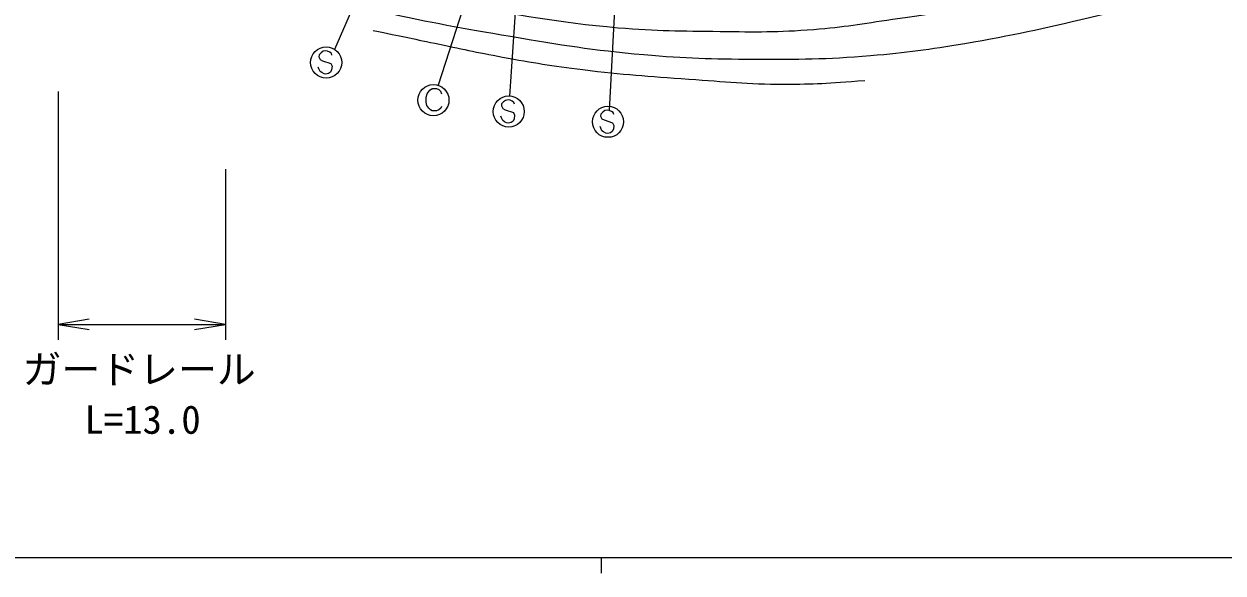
# Model space of a CAD drawing. Units: millimetres, scale not verified. Extents: x 40000 to 680000, y 20000 to 380000.
# Drawn here: x 130855 to 208011, y 204000 to 239338 of the extents above; entities that cross this region are included whole.
import ezdxf
from ezdxf.enums import TextEntityAlignment as Align

# ---------------------------------------------------------------- set-up
doc = ezdxf.new("R2010")
doc.units = ezdxf.units.MM
doc.header["$LTSCALE"] = 1000
for name, color, linetype, lineweight in [('M-STR-HTXT', 7, 'Continuous', 13), ('M-STR-STRC', 7, 'Continuous', 25), ('M-TTL-BAND', 7, 'Continuous', 25), ('M-WORK', 1, 'Continuous', 13)]:
    doc.layers.add(name, color=color, linetype=linetype, lineweight=lineweight)
doc.styles.add('ＭＳ ゴシック', font='')
doc.styles.get('ＭＳ ゴシック').set_extended_font_data('MS Gothic')

# ---------------------------------------------------------------- blocks, each defined once
blk = doc.blocks.new('open_arrow')
at = {"color": 0, "linetype": 'Continuous', "lineweight": -2}
blk.add_lwpolyline([(7.5, 1.25), (0, 0), (7.5, -1.25)], dxfattribs=at)

msp = doc.modelspace()

# ---------------------------------------------------------------- linework, layer by layer
at = {"layer": 'M-STR-HTXT'}
for p, q in [((133056, 235000), (133056, 219000)), ((143826, 230000), (143826, 219000)), ((133056, 220000), (143826, 220000))]:
    msp.add_line(p, q, dxfattribs=at)
at = {"layer": 'M-STR-STRC'}
for p, q in [((157178, 252254), (150846, 237698)), ((162036, 249438), (157506, 235389)), ((163145, 249981), (162093, 234701)), ((169301, 248633), (168518, 233777)), ((149844, 237345), (149828, 237231)), ((149828, 237231), (149914, 237049)), ((149972, 237484), (149844, 237345)), ((149914, 237049), (150065, 236976)), ((150103, 237577), (149972, 237484)), ((150065, 236976), (150597, 236788)), ((150269, 237610), (150103, 237577)), ((150385, 237594), (150269, 237610)), ((150529, 237522), (150385, 237594)), ((150639, 237448), (150529, 237522)), ((150674, 237336), (150639, 237448)), ((149831, 236457), (149792, 236566)), ((149916, 236279), (149831, 236457)), ((150019, 236206), (149916, 236279)), ((150165, 236131), (150019, 236206)), ((150285, 236114), (150165, 236131)), ((150453, 236143), (150285, 236114)), ((150578, 236239), (150453, 236143)), ((150648, 236388), (150578, 236239)), ((150597, 236788), (150678, 236616)), ((150678, 236616), (150648, 236388)), ((156740, 234627), (156792, 234845)), ((156740, 234297), (156740, 234627)), ((156792, 234845), (156846, 234913)), ((156846, 234913), (156961, 235068)), ((156961, 235068), (157116, 235174)), ((157116, 235174), (157395, 235176)), ((157395, 235176), (157557, 235124)), ((157557, 235124), (157667, 235014)), ((157667, 235014), (157726, 234845)), ((156788, 234085), (156740, 234297)), ((156900, 233917), (156788, 234085)), ((157006, 233809), (156900, 233917)), ((157123, 233752), (157006, 233809)), ((157559, 233804), (157397, 233752)), ((157669, 233919), (157559, 233804)), ((157719, 234020), (157669, 233919)), ((161590, 234188), (161574, 234075)), ((161574, 234075), (161660, 233892)), ((161718, 234327), (161590, 234188)), ((161660, 233892), (161811, 233819)), ((161849, 234420), (161718, 234327)), ((161811, 233819), (162344, 233631)), ((162015, 234454), (161849, 234420)), ((162131, 234437), (162015, 234454)), ((162276, 234365), (162131, 234437)), ((162386, 234291), (162276, 234365)), ((162420, 234179), (162386, 234291)), ((168402, 233793), (168236, 233759)), ((168518, 233777), (168402, 233793)), ((157397, 233752), (157123, 233752)), ((161577, 233300), (161538, 233410)), ((161662, 233122), (161577, 233300)), ((161765, 233049), (161662, 233122)), ((161911, 232974), (161765, 233049)), ((162324, 233082), (162199, 232986)), ((162395, 233231), (162324, 233082)), ((162344, 233631), (162424, 233459)), ((162424, 233459), (162395, 233231)), ((167977, 233527), (167961, 233414)), ((167961, 233414), (168047, 233232)), ((168105, 233666), (167977, 233527)), ((168047, 233232), (168198, 233158)), ((168236, 233759), (168105, 233666)), ((168198, 233158), (168731, 232971)), ((168662, 233704), (168518, 233777)), ((168772, 233630), (168662, 233704)), ((168807, 233519), (168772, 233630)), ((162032, 232957), (161911, 232974)), ((162199, 232986), (162032, 232957)), ((167964, 232639), (167925, 232749)), ((168049, 232462), (167964, 232639)), ((168152, 232388), (168049, 232462)), ((168298, 232313), (168152, 232388)), ((168419, 232296), (168298, 232313)), ((168586, 232325), (168419, 232296)), ((168711, 232421), (168586, 232325)), ((168781, 232571), (168711, 232421)), ((168731, 232971), (168811, 232798)), ((168811, 232798), (168781, 232571))]:
    msp.add_line(p, q, dxfattribs=at)
for centre in [(150302, 236859), (157203, 234436), (157203, 234436), (162048, 233702), (168435, 233042)]:
    msp.add_circle(centre, 1000, dxfattribs=at)
at = {"layer": 'M-TTL-BAND'}
for p, q in [((40000, 205000), (579000, 205000)), ((168000, 205000), (168000, 204000))]:
    msp.add_line(p, q, dxfattribs=at)
at = {"layer": 'M-WORK'}
for points, knots in [([(149700, 241089), (151754, 240594), (152301, 240476), (153974, 240111), (157156, 239416), (158951, 239080), (162164, 238544), (165501, 237988), (167375, 237664), (170745, 237370), (173502, 237129), (175057, 237079), (177825, 237076), (180758, 237073), (182408, 237056), (185330, 237305), (187711, 237507), (189042, 237688), (191399, 238088), (194555, 238623), (196305, 239033), (199425, 239752), (202772, 240522), (204599, 241146), (207941, 241938), (211089, 242684), (212849, 243131), (216033, 243700), (218934, 244218), (220577, 244408), (223505, 244744), (226657, 245105), (228435, 245188), (231596, 245462), (234909, 245748), (236762, 245960), (240080, 246179), (244509, 246472), (247009, 246286), (251434, 246636), (253581, 246806), (254786, 246909), (256916, 247223), (259629, 247624), (261159, 247819), (263833, 248431), (266314, 248998), (267687, 249408), (270098, 250225), (271868, 250826), (272895, 251122), (274535, 252020), (275881, 252757), (276589, 253311), (277635, 254434), (278485, 255348), (278860, 255967), (279429, 257077), (280181, 258544), (280417, 259462), (280832, 261058), (281445, 263410), (281619, 264775), (281876, 267192), (282081, 269116), (282133, 270205), (282116, 272140), (282101, 273682), (282056, 274550), (281855, 276078), (281599, 278022), (281401, 279109), (280941, 281015), (280530, 282719), (280241, 283664), (279614, 285300), (279277, 286181), (279159, 286487), (278691, 287530)], [0, 0, 0, 0, 1, 1, 1, 2, 2, 2, 3, 3, 3, 4, 4, 4, 5, 5, 5, 6, 6, 6, 7, 7, 7, 8, 8, 8, 9, 9, 9, 10, 10, 10, 11, 11, 11, 12, 12, 12, 13, 13, 13, 14, 14, 14, 15, 15, 15, 16, 16, 16, 17, 17, 17, 18, 18, 18, 19, 19, 19, 20, 20, 20, 21, 21, 21, 22, 22, 22, 23, 23, 23, 24, 24, 24, 25, 25, 25, 26, 26, 26, 26]), ([(145497, 243319), (146844, 242967), (147204, 242880), (148303, 242623), (150052, 242212), (151044, 242037), (152806, 241687), (155135, 241225), (156444, 240981), (158787, 240600), (162804, 239946), (165043, 239441), (169098, 239099), (171648, 238884), (173086, 238892), (175645, 238859), (177999, 238829), (179324, 238805), (181671, 238990), (183660, 239146), (184763, 239356), (186739, 239643), (189464, 240037), (191003, 240198), (193700, 240752), (196392, 241305), (197879, 241719), (200530, 242449), (202782, 243068), (203998, 243570), (206250, 244189), (208293, 244750), (209438, 245073), (211514, 245494), (213673, 245931), (214899, 246100), (217083, 246386), (219666, 246724), (221126, 246795), (223717, 247060), (226198, 247314), (227589, 247453), (230069, 247713), (232542, 247972), (233925, 248138), (236399, 248387), (240101, 248759), (242181, 248899), (245883, 249279), (249021, 249601), (250780, 249772), (253909, 250171), (256142, 250455), (257394, 250616), (259608, 251019), (261257, 251319), (262174, 251536), (263785, 251998), (264872, 252309), (265498, 252461), (266525, 252933), (267845, 253540), (268585, 253904), (269788, 254717), (270731, 255353), (271250, 255737), (272072, 256522), (272991, 257398), (273497, 257913), (274247, 258937), (274937, 259878), (275279, 260444), (275814, 261482), (276492, 262799), (276817, 263573), (277271, 264984), (277824, 266702), (278065, 267691), (278402, 269465), (278546, 270222), (278592, 270654), (278663, 271422), (278728, 272123), (278738, 272363), (278768, 273221)], [0, 0, 0, 0, 1, 1, 1, 2, 2, 2, 3, 3, 3, 4, 4, 4, 5, 5, 5, 6, 6, 6, 7, 7, 7, 8, 8, 8, 9, 9, 9, 10, 10, 10, 11, 11, 11, 12, 12, 12, 13, 13, 13, 14, 14, 14, 15, 15, 15, 16, 16, 16, 17, 17, 17, 18, 18, 18, 19, 19, 19, 20, 20, 20, 21, 21, 21, 22, 22, 22, 23, 23, 23, 24, 24, 24, 25, 25, 25, 26, 26, 26, 27, 27, 27, 28, 28, 28, 28]), ([(153325, 238925), (155252, 238519), (155737, 238418), (157284, 238098), (158991, 237745), (159942, 237519), (161656, 237206), (163661, 236840), (164789, 236650), (166812, 236401), (169470, 236074), (170970, 235981), (173642, 235792), (176027, 235624), (177363, 235459), (179754, 235466), (181787, 235472), (182500, 235514), (184953, 235705)], [0, 0, 0, 0, 1, 1, 1, 2, 2, 2, 3, 3, 3, 4, 4, 4, 5, 5, 5, 6, 6, 6, 6])]:
    msp.add_open_spline(points, degree=3, knots=knots, dxfattribs=at)

# ---------------------------------------------------------------- block references
at = {"layer": 'M-STR-HTXT', "xscale": 267, "yscale": 267}
msp.add_blockref('open_arrow', (133056, 220000), dxfattribs=at)
at = {"layer": 'M-STR-HTXT', "xscale": 267, "yscale": 267, "rotation": 180}
msp.add_blockref('open_arrow', (143826, 220000), dxfattribs=at)

# ---------------------------------------------------------------- texts
at = {"layer": 'M-STR-HTXT', "style": 'ＭＳ ゴシック'}
msp.add_text('ガードレール', height=1833, dxfattribs=at).set_placement((138265, 217108), align=Align.MIDDLE_CENTER)
msp.add_text('L=13.0', height=1833, dxfattribs=at).set_placement((138486, 212410), align=Align.BOTTOM_CENTER)

doc.saveas('drawing.dxf')
